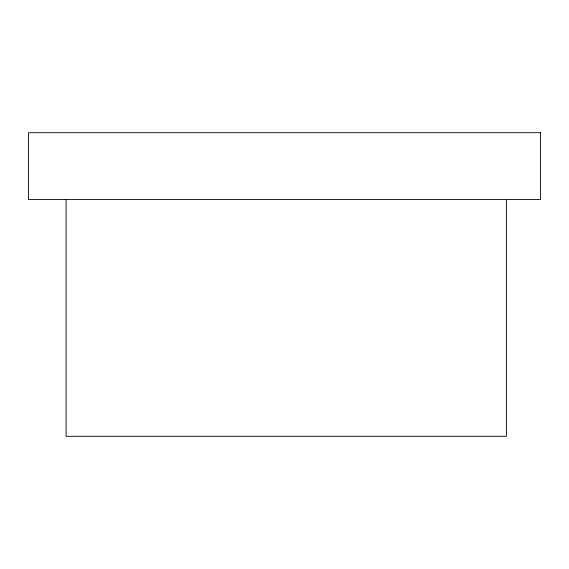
<?xml version="1.0" encoding="UTF-8"?>
<svg xmlns="http://www.w3.org/2000/svg" width="569" height="569" viewBox="0 0 569 569"><rect width="100%" height="100%" fill="white"/><g stroke="black" fill="none" stroke-linecap="round" stroke-linejoin="round"><path stroke-width="0.85" d="M506.403 199.499L506.403 436.295L66.096 436.295L66.096 199.499M540.55 132.705L28.45 132.705L28.45 199.499L540.55 199.499L540.55 132.705"/></g></svg>
